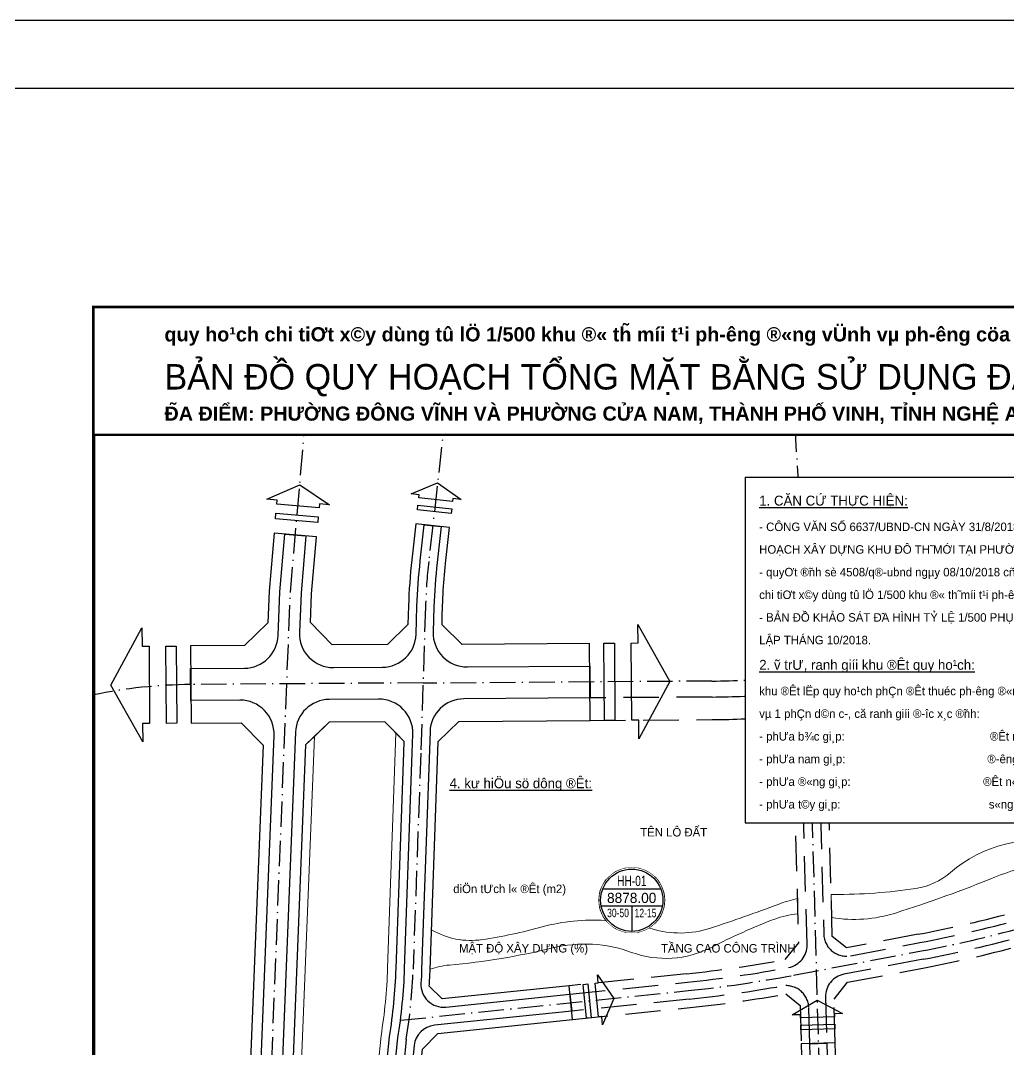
# Model space of a CAD drawing. Header units: metres. Extents: x 551291 to 569219, y 2064429 to 2066248.
# Drawn here: x 552158.8 to 552507.6, y 2065847.8 to 2066211.2 of the extents above; entities that cross this region are included whole.
import ezdxf
from ezdxf.enums import TextEntityAlignment as Align

# ---------------------------------------------------------------- set-up
doc = ezdxf.new("R2010")
doc.units = ezdxf.units.M
for name, pattern in [('ACAD_ISO10W100', [18.5, 12, -3, 0.5, -3]), ('DOT', [0.25, 0, -0.25]), ('HIDDEN', [0.375, 0.25, -0.125])]:
    doc.linetypes.add(name, pattern=pattern)
doc.layers.add('datKeSog', color=251, linetype='CONTINUOUS', lineweight=13)
doc.layers.add('datMatNc', color=150, linetype='CONTINUOUS', lineweight=13)
for name, color, linetype in [('ghi_chu', 7, 'CONTINUOUS'), ('Khung ban ve', 7, 'CONTINUOUS'), ('KTEN', 7, 'CONTINUOUS'), ('LogDg', 7, 'CONTINUOUS'), ('LogDg phu', 7, 'CONTINUOUS'), ('SOLO', 7, 'CONTINUOUS'), ('TimDg', 222, 'CONTINUOUS'), ('ViaHeS', 32, 'CONTINUOUS'), ('ViaHeSphu', 32, 'CONTINUOUS')]:
    doc.layers.add(name, color=color, linetype=linetype)
doc.styles.add('ARIALB', font='', dxfattribs={"width": 0.75})
doc.styles.add('avantH', font='', dxfattribs={"height": 10})
doc.styles.add('avh', font='')
doc.styles.add('VnBlackH', font='')
doc.styles.get('ARIALB').set_extended_font_data('.VnArialH', bold=True)
doc.styles.get('avantH').set_extended_font_data('.VnAvantH')
doc.styles.get('avh').set_extended_font_data('.VnAvantH')
doc.styles.get('VnBlackH').set_extended_font_data('.VnBlackH')

# ---------------------------------------------------------------- blocks, each defined once
blk = doc.blocks.new('text tieu de')
at = {"color": 5}
blk.add_wipeout([(0, 0), (572.79, 0), (572.79, -45), (0, -45)], dxfattribs=at).dxf.layer = 'KTEN'
at = {"layer": 'KTEN', "const_width": 0.75, "flags": 128}
blk.add_lwpolyline([(0, 0), (572.79, 0), (572.79, -45), (0, -45)], close=True, dxfattribs=at)
at = {"layer": 'KTEN', "linetype": 'Continuous', "ltscale": 15, "style": 'ARIALB'}
for s, p in [('quy ho¹ch chi tiƠt x©y dùng tû lÖ 1/500 khu ®« th̃ míi t¹i ph\xadêng ®«ng vÜnh vµ ph\xadêng cöa nam, tp. vinh, tØnh nghÖ an', (25, -12)), ('®̃a ®iÓm: ph\xadêng ®«ng vÜnh vµ ph\xadêng cöa nam, thµnh phè vinh, tØnh nghÖ an', (25, -40))]:
    blk.add_text(s, height=5, rotation=360, dxfattribs=at).set_placement(p)
at = {"layer": 'KTEN', "color": 5, "style": 'VnBlackH'}
blk.add_attdef('BD', (25, -29), '', height=9, dxfattribs=at)
blk = doc.blocks.new('ghi_Eu1')
at = {"color": 32}
blk.add_wipeout([(0, 0), (240, 0), (240, -87), (230, -122), (0, -122)], dxfattribs=at).dxf.layer = 'ghi_chu'
at = {"layer": 'ghi_chu'}
for p, q in [((0, 0), (0, -122)), ((0, 0), (240, 0)), ((230, -87), (240, -87)), ((230, -87), (230, -122))]:
    blk.add_line(p, q, dxfattribs=at)
blk.add_lwpolyline([(0, -122), (230, -122), (240, -87), (240, 0)], dxfattribs=at)
at = {"layer": 'ghi_chu', "lineweight": -2, "style": 'avantH'}
for s, height, p in [('%%U1. c¨n cø thùc hiÖn:', 3.5, (5, -10)), ('- c«ng v¨n sè 6637/UBND-CN ngµy 31/8/2018 cña ubnd tØnh nghÖ an v̉ viÖc tæ chøc triÓn khai lËp quy', 3, (5, -19)), ('ho¹ch x©y dùng khu ®« th̃ míi t¹i ph\xadêng ®«ng vÜnh vµ ph\xadêng cöa nam, thµnh phè vinh.', 3, (5, -27)), ('- quyƠt ®̃nh sè 4508/q®-ubnd ngµy 08/10/2018 cña ubnd tØnh nghÖ an v/v phª duyÖt nhiÖm vô quy ho¹ch', 3, (5, -35)), ('chi tiƠt x©y dùng tû lÖ 1/500 khu ®« th̃ míi t¹i ph\xadêng ®«ng vÜnh vµ ph\xadêng cöa nam, thµnh phè vinh.', 3, (5, -43)), ('- b¶n ®å kh¶o s¸t ®̃a h×nh tû lÖ 1/500 phôc vô lËp quy ho¹ch do C¤NG TY cp t\xad vÊn x©y dùng nacico', 3, (5, -51)), ('lËp th¸ng 10/2018.', 3, (5, -59)), ('lËp th¸ng 10/2018.', 3, (5, -59)), ('%%U2. ṽ trƯ, ranh giíi khu ®Êt quy ho¹ch:', 3.5, (5, -68)), ('khu ®Êt lËp quy ho¹ch phÇn ®Êt thuéc ph\xadêng ®«ng vÜnh vµ ph\xadêng cöa nam (chñ yƠu lµ ®Êt ruéng', 3, (5, -77)), ('vµ 1 phÇn d©n c\xad, că ranh giíi ®\xadîc x¸c ®̃nh:', 3, (5, -85)), ('- phƯa b¾c gi¸p:                                              ®Êt n«ng nghiÖp (dù ¸n khu nhµ ë míi);', 3, (5, -93)), ('- phƯa nam gi¸p:                                             ®\xadêng quy ho¹ch (trÇn nguyªn h·n kĐo dµi);', 3, (5, -101)), ('- phƯa ®«ng gi¸p:                                          ®Êt n«ng nghiÖp, khu d©n c\xad hiÖn h÷u ph\xadêng ®«ng vÜnh;', 3, (5, -109)), ('- phƯa t©y gi¸p:                                               s«ng kÎ gai (ph\xadêng cöa nam);', 3, (5, -117))]:
    blk.add_text(s, height=height, dxfattribs=at).set_placement(p)
blk = doc.blocks.new('sl')
at = {"layer": 'ghi_chu', "color": 158}
blk.add_circle((0, 0), 5.75, dxfattribs=at)
at = {"color": 158, "linetype": 'DOT'}
blk.add_wipeout([(0, 5.75), (0.97, 5.67), (1.86, 5.44), (2.47, 5.19), (3.13, 4.82), (3.79, 4.32), (4.43, 3.67), (4.91, 2.99), (5.2, 2.45), (5.53, 1.57), (5.7, 0.77), (5.75, 0), (5.69, -0.85), (5.5, -1.69), (5.23, -2.38), (4.83, -3.13), (4.38, -3.72), (3.93, -4.2), (2.99, -4.91), (2.42, -5.22), (1.54, -5.54), (0.63, -5.72), (0, -5.75), (-0.86, -5.69), (-1.59, -5.52), (-2.41, -5.22), (-3.14, -4.82), (-3.72, -4.39), (-4.31, -3.8), (-4.85, -3.09), (-5.21, -2.43), (-5.52, -1.6), (-5.69, -0.85), (-5.75, 0), (-5.66, 1.01), (-5.49, 1.72), (-5.12, 2.62), (-4.44, 3.66), (-3.55, 4.52), (-2.72, 5.07), (-1.72, 5.49), (-0.8, 5.69)], dxfattribs=at).dxf.layer = 'ghi_chu'
at = {"layer": 'ghi_chu', "color": 32}
for points in [[(-5.12, 2), (5.12, 2)], [(-5.41, -1), (5.41, -1)], [(0, -1), (0, -5.5)]]:
    blk.add_lwpolyline(points, dxfattribs=at)
at = {"layer": 'ghi_chu'}
blk.add_circle((0, 0), 5.5, dxfattribs=at)
at = {"layer": 'ghi_chu', "style": 'avh'}
for tag, height, p in [('SOLO', 1.25, (0, 2.51)), ('DT', 1.5, (-0.01, -0.49))]:
    blk.add_attdef(tag, text='', height=height, dxfattribs=at).set_placement(p, align=Align.CENTER)
blk.add_attdef('MD', text='', height=1.25, dxfattribs=at).set_placement((-0.5, -3), align=Align.RIGHT)
blk.add_attdef('TC', (0.5, -3.02), '', height=1.25, dxfattribs=at)

msp = doc.modelspace()

# ---------------------------------------------------------------- linework, layer by layer
at = {"layer": 'datKeSog'}
msp.add_lwpolyline([(552283.846, 2065801.522), (552289.009, 2065852.24, 0.0312673), (552291.375, 2065876.364), (552294.066, 2065952.676), (552294.193, 2065956.614), (552291.288, 2065959.593), (552291.068, 2065952.778), (552288.377, 2065876.47, -0.0313826), (552286.033, 2065852.632), (552280.871, 2065801.917)], format="xyb", dxfattribs=at)
msp.add_lwpolyline([(552262.526, 2065958.385), (552259.404, 2065955.362), (552250.511, 2065731.967, 0.1449785), (552263.416, 2065681.039), (552347.894, 2065538.86, -0.1207993), (552373.506, 2065443.415), (552375.182, 2065366.274), (552378.23, 2065364.089), (552376.505, 2065443.48, 0.1208601), (552350.499, 2065540.349), (552265.995, 2065682.571, -0.1449785), (552253.509, 2065731.848)], format="xyb", close=True, dxfattribs=at)
at = {"layer": 'datMatNc'}
for points in [[(552553.413, 2065996.116), (552561.469, 2065998.208, 0.0627507), (552562.291, 2065988.481, 0.1634235), (552571.121, 2065971.283, -0.3130467), (552578.19, 2065934.833, -0.2136822), (552560.838, 2065919.161, -0.0770714), (552533.182, 2065914.707, 0.0951689), (552502.958, 2065908.719, -0.0192916), (552467.714, 2065895.981, -0.1190861), (552445.198, 2065894.376), (552444.973, 2065902.549, -0.003897), (552445.823, 2065902.551, 0.0383974), (552474.83, 2065904.634, 0.142533), (552487.115, 2065910.293, -0.2423267), (552528.31, 2065920.342, 0.1186537), (552542.894, 2065920.342, 0.1994624), (552549.48, 2065925.144, 0.1602562), (552550.988, 2065931.608, -0.279348), (552561.945, 2065953.932, 0.4906658), (552562.978, 2065965.54, -0.1320245), (552554.939, 2065978.334, -0.1173492)], [(552394.262, 2065387.7), (552379.46, 2065513.377, 0.11987), (552355.583, 2065577.623), (552308.832, 2065646.779), (552295.734, 2065670.375, -0.0394083), (552286.98, 2065689.563), (552282.065, 2065703.062, -0.128574), (552275.737, 2065770.561), (552280.871, 2065801.917), (552286.033, 2065852.632, 0.0313826), (552288.377, 2065876.47), (552291.068, 2065952.778), (552291.288, 2065959.593), (552287.42, 2065963.559), (552267.722, 2065963.414), (552262.526, 2065958.385), (552253.509, 2065731.848, 0.1449785), (552265.995, 2065682.571), (552350.499, 2065540.349, -0.1208601), (552376.505, 2065443.48), (552378.23, 2065364.089), (552382.986, 2065360.682), (552394.081, 2065364.181), (552397.233, 2065369.292)], [(552433.009, 2065901.091), (552433.158, 2065895.667, 0.0715417), (552425.036, 2065893.832, 0.0273755), (552402.692, 2065883.857, -0.2089684), (552374.518, 2065882.091, 0.1483418), (552346.569, 2065883.626, -0.0380666), (552310.161, 2065877.617, 0.0645071), (552303.374, 2065876.126), (552303.865, 2065890.051, 0.1719914), (552321.743, 2065886.58, 0.0299001), (552342.885, 2065891.056, -0.082587), (552365.23, 2065893.38, -0.0587274), (552381.726, 2065890.404, 0.1540769), (552402.325, 2065890.609, 0.0112594), (552426.302, 2065899.043, -0.0321768)]]:
    msp.add_lwpolyline(points, format="xyb", close=True, dxfattribs=at)
at = {"layer": 'Khung ban ve', "const_width": 1.2}
msp.add_lwpolyline([(552184.57, 2066109.888), (553434.57, 2066109.888), (553434.57, 2065299.888), (552184.57, 2065299.888)], close=True, dxfattribs=at)
at = {"layer": 'LogDg', "ltscale": 0.75, "elevation": 0}
for points in [[(552249.316, 2066041.799), (552245.75, 2066042.107), (552257.349, 2066047.265), (552267.858, 2066040.198), (552264.291, 2066040.507), (552264.174, 2066039.148), (552249.199, 2066040.44)], [(552263.702, 2066033.863), (552248.758, 2066035.154), (552248.903, 2066037.193), (552263.878, 2066035.901)]]:
    msp.add_lwpolyline(points, close=True, dxfattribs=at)
at = {"layer": 'LogDg', "ltscale": 0.75}
for points in [[(552299.481, 2066043.734), (552296.636, 2066044.053), (552306.017, 2066047.941), (552314.277, 2066042.075), (552311.431, 2066042.394), (552311.31, 2066041.31), (552299.36, 2066042.65)], [(552310.824, 2066037.093), (552298.899, 2066038.431), (552299.057, 2066040.059), (552311.006, 2066038.719)], [(552201.846, 2065962.902), (552201.893, 2065956.399), (552190.596, 2065976.504), (552201.594, 2065996.711), (552201.642, 2065990.208), (552204.12, 2065990.227), (552204.323, 2065962.92)], [(552376.816, 2065991.362), (552376.768, 2065997.865), (552388.065, 2065977.761), (552377.067, 2065957.554), (552377.019, 2065964.057), (552374.542, 2065964.039), (552374.339, 2065991.344)], [(552213.76, 2065990.269), (552213.96, 2065963.019), (552210.247, 2065962.936), (552210.044, 2065990.242)], [(552364.902, 2065963.996), (552364.702, 2065991.245), (552368.415, 2065991.329), (552368.618, 2065964.023)], [(552362.717, 2065871.333), (552362.424, 2065874.181), (552368.219, 2065865.842), (552364.245, 2065856.523), (552363.951, 2065859.371), (552362.866, 2065859.26), (552361.632, 2065871.221)], [(552358.642, 2065858.837), (552357.412, 2065870.774), (552359.036, 2065870.966), (552360.27, 2065859.004)], [(552434.123, 2065860.072), (552431.261, 2065859.993), (552440.012, 2065865.145), (552449.006, 2065860.482), (552446.144, 2065860.403), (552446.174, 2065859.313), (552434.153, 2065858.981)], [(552446.278, 2065855.069), (552434.282, 2065854.739), (552434.213, 2065856.373), (552446.233, 2065856.705)]]:
    msp.add_lwpolyline(points, close=True, dxfattribs=at)
at = {"layer": 'LogDg'}
for points in [[(552239.27, 2065732.415), (552248.278, 2065958.706, 0.4280878), (552236.199, 2065971.183), (552218.901, 2065971.056), (552218.818, 2065982.306), (552237.779, 2065982.445, 0.4004741), (552249.681, 2065993.968), (552250.295, 2066009.38), (552252.063, 2066029.85), (552259.535, 2066029.204), (552257.782, 2066008.908), (552257.234, 2065995.154, 0.4253446), (552269.202, 2065982.677), (552286.51, 2065982.804, 0.402651), (552298.416, 2065994.416), (552298.736, 2066004.334, -0.0198666), (552299.896, 2066020.418), (552301.323, 2066033.128), (552307.285, 2066032.459), (552305.859, 2066019.749, 0.0198666), (552304.733, 2066004.141), (552304.447, 2065995.278, 0.4258715), (552316.529, 2065982.891), (552359.761, 2065983.209), (552359.843, 2065971.959), (552315.236, 2065971.631, 0.4017886), (552303.332, 2065960.054), (552300.369, 2065876.047, -0.0059836), (552300.14, 2065871.194, 0.4624624), (552308.946, 2065862.763), (552352.746, 2065867.277), (552353.361, 2065861.308), (552304.881, 2065856.312, 0.3556127), (552297.742, 2065849.165), (552294.33, 2065815.638, 0.4753477)], [(552267.733, 2065971.415, 0.4004741), (552255.831, 2065959.893), (552246.764, 2065732.116, 0.1449785)], [(552286.822, 2065801.127), (552291.984, 2065851.849, 0.0311548), (552294.373, 2065876.259), (552297.065, 2065952.575), (552297.277, 2065959.157, 0.4258715), (552285.195, 2065971.544), (552267.733, 2065971.415)], [(552437.985, 2065829.217), (552437.418, 2065849.824), (552443.416, 2065849.989), (552443.888, 2065832.828, 0.4619163)]]:
    msp.add_lwpolyline(points, format="xyb", dxfattribs=at)
at = {"layer": 'LogDg phu', "linetype": 'HIDDEN', "ltscale": 50}
for points in [[(552601.061, 2065926.808), (552579.74, 2066003.104, 0.408804), (552570.024, 2066008.694), (552446.144, 2065976.533, 0.3493167), (552440.158, 2065968.57), (552442.357, 2065888.52, 0.4619163), (552451.846, 2065880.88), (552476.287, 2065885.518, 0.0205674), (552511.448, 2065893.702), (552595.489, 2065916.944, 0.4150041), (552601.061, 2065926.808)], [(552352.746, 2065867.277), (552394.217, 2065871.551, 0.0205589), (552429.931, 2065876.722, 0.368816), (552436.457, 2065884.805), (552434.239, 2065965.532, 0.4301738), (552425.589, 2065973.286, -0.0185776), (552402.909, 2065972.276), (552359.843, 2065971.959)], [(552611.154, 2065890.694), (552606.983, 2065905.619, 0.4134234), (552597.145, 2065911.177), (552513.047, 2065887.919, -0.0205674), (552477.406, 2065879.623), (552449.475, 2065874.323, 0.3680674), (552442.97, 2065866.243), (552443.416, 2065849.989)], [(552427.661, 2065870.207, -0.0186318), (552394.832, 2065865.582), (552353.361, 2065861.308)], [(552437.418, 2065849.824), (552437.069, 2065862.552, 0.4587829), (552427.661, 2065870.207)]]:
    msp.add_lwpolyline(points, format="xyb", dxfattribs=at)
at = {"layer": 'TimDg', "linetype": 'ACAD_ISO10W100', "ltscale": 0.75}
for p, q in [((552402.867, 2065977.901), (552300.86, 2065977.151)), ((552436.844, 2065979.93), (552427.354, 2065979.082))]:
    msp.add_line(p, q, dxfattribs=at)
at = {"layer": 'TimDg', "linetype": 'ACAD_ISO10W100', "ltscale": 0.75, "elevation": 0}
msp.add_lwpolyline([(552374.094, 2065299.888, -0.0475184), (552368.309, 2065337.373), (552366.007, 2065443.252, 0.1206413), (552341.381, 2065535.138), (552256.968, 2065677.208, -0.1449785), (552243.017, 2065732.266), (552254.038, 2066009.144), (552262.742, 2066109.888)], format="xyb", dxfattribs=at)
at = {"layer": 'TimDg', "linetype": 'ACAD_ISO10W100', "ltscale": 0.75}
for points in [[(552315.361, 2066109.888), (552308.962, 2066074.31), (552302.878, 2066020.083, 0.0198666), (552301.735, 2066004.238), (552300.063, 2065952.474), (552297.371, 2065876.153, -0.0310447), (552294.96, 2065851.458), (552289.797, 2065800.733), (552284.619, 2065769.107, 0.128574), (552290.522, 2065706.142), (552295.437, 2065692.643, 0.0394083), (552303.603, 2065674.744), (552316.51, 2065651.492), (552363.039, 2065582.663, -0.11987), (552388.399, 2065514.429), (552403.178, 2065388.943), (552409.295, 2065351.034)], [(552426.475, 2066109.888, -0.0354259), (552432.104, 2066067.805), (552436.269, 2066000.877), (552441.327, 2065816.796)], [(552300.864, 2065977.284), (552218.86, 2065976.681, 0.0493816), (552184.57, 2065973.031, 0.0493816)], [(552292.889, 2065858.092), (552394.525, 2065868.566, 0.0212183), (552431.628, 2065873.989), (552476.846, 2065882.571, 0.0205674), (552512.248, 2065890.811), (552609.811, 2065917.792), (552609.795, 2065917.788)]]:
    msp.add_lwpolyline(points, format="xyb", dxfattribs=at)
msp.add_lwpolyline([(552581.92, 2066017.593), (552436.844, 2065979.93)], dxfattribs=at)
msp.add_arc((552400.661, 2066277.892), 300, 270.42128, 275.10458, dxfattribs=at)
at = {"layer": 'ViaHeS', "elevation": 0}
msp.add_lwpolyline([(552297.509, 2065817.247), (552300.633, 2065847.936), (552306.113, 2065853.423), (552353.668, 2065858.324), (552352.438, 2065870.261), (552307.675, 2065865.648), (552303.08, 2065870.121, 0.0070725), (552303.367, 2065875.941), (552306.211, 2065956.571), (552313.458, 2065963.618), (552359.902, 2065963.959), (552359.702, 2065991.209), (552314.703, 2065990.878), (552307.63, 2065997.825, -0.0278861), (552308.84, 2066019.414), (552310.266, 2066032.124), (552298.341, 2066033.462), (552296.915, 2066020.752, 0.0198666), (552295.738, 2066004.431), (552295.526, 2065997.865), (552288.3, 2065990.817), (552268.807, 2065990.674), (552261.125, 2065998.609), (552261.526, 2066008.672), (552263.272, 2066028.881), (552248.327, 2066030.172), (552246.551, 2066009.616), (552246.109, 2065998.499), (552237.791, 2065990.446), (552218.76, 2065990.306), (552218.96, 2065963.056), (552236.706, 2065963.186), (552244.387, 2065955.251), (552235.523, 2065732.564, 0.1449785)], format="xyb", dxfattribs=at)
at = {"layer": 'ViaHeS'}
msp.add_lwpolyline([(552267.722, 2065963.414), (552259.404, 2065955.362), (552250.511, 2065731.967, 0.1449785), (552263.416, 2065681.039), (552347.894, 2065538.86, -0.1207993), (552373.506, 2065443.415), (552375.182, 2065366.274), (552382.986, 2065360.682), (552394.081, 2065364.181), (552399.641, 2065373.197), (552397.234, 2065388.114), (552382.44, 2065513.727, 0.11987), (552358.068, 2065579.303), (552311.392, 2065648.35), (552298.357, 2065671.831, -0.0394083), (552289.799, 2065690.59), (552284.884, 2065704.089, -0.128574), (552278.698, 2065770.077), (552283.846, 2065801.522), (552289.009, 2065852.24, 0.0312673), (552291.375, 2065876.364), (552294.066, 2065952.676), (552294.193, 2065956.614), (552287.42, 2065963.559)], format="xyb", close=True, dxfattribs=at)
at = {"layer": 'ViaHeS', "elevation": 0}
msp.add_lwpolyline([(552446.827, 2065835.077), (552446.415, 2065850.071), (552434.42, 2065849.741), (552434.884, 2065832.839)], dxfattribs=at)
at = {"layer": 'ViaHeSphu', "linetype": 'HIDDEN', "ltscale": 50}
msp.add_lwpolyline([(552569.131, 2066000.197), (552575.317, 2065996.638), (552581.389, 2065974.909), (552595.284, 2065925.188), (552591.811, 2065919.039), (552510.648, 2065896.593, -0.0205674), (552475.727, 2065888.465), (552450.43, 2065883.664), (552445.38, 2065887.73), (552443.326, 2065962.502), (552448.028, 2065968.757)], format="xyb", close=True, dxfattribs=at)
for points in [[(552359.902, 2065963.959), (552402.967, 2065964.276, 0.0185854), (552426.252, 2065965.313), (552431.369, 2065960.763), (552433.438, 2065885.475), (552428.664, 2065879.538, -0.0201414), (552393.91, 2065874.535), (552352.438, 2065870.261)], [(552446.415, 2065850.071), (552445.989, 2065865.583), (552450.764, 2065871.514), (552477.965, 2065876.676, 0.0205674), (552513.847, 2065885.028), (552595.041, 2065907.482), (552601.205, 2065903.999), (552605.375, 2065889.079)], [(552353.668, 2065858.324), (552395.14, 2065862.598, 0.0190878), (552428.994, 2065867.399), (552434.047, 2065863.318), (552434.42, 2065849.741)]]:
    msp.add_lwpolyline(points, format="xyb", dxfattribs=at)

# ---------------------------------------------------------------- texts
at = {"layer": 'ghi_chu', "lineweight": -2, "style": 'avantH'}
for s, height, p in [('%%U4. kư hiÖu sö dông ®Êt:', 3.5, (552310.237, 2065940.06)), ('tªn l« ®Êt', 3, (552377.556, 2065923.009)), ('diÖn tƯch l« ®Êt (m2)', 3, (552311.541, 2065903.015)), ('mËt ®é x©y dùng (%%%)', 3, (552313.58, 2065882.02))]:
    msp.add_text(s, height=height, dxfattribs=at).set_placement(p)
msp.add_text('tÇng cao c«ng tr×nh', height=3, dxfattribs=at).set_placement((552432.379, 2065882.02), align=Align.RIGHT)

# ---------------------------------------------------------------- next in the draw order: block references
at = {"layer": 'ghi_chu'}
msp.add_blockref('ghi_Eu1', (552414.57, 2066049.888), dxfattribs=at)
ref = msp.add_blockref('sl', (552374.57, 2065900.509), dxfattribs=dict(at, xscale=2, yscale=2, zscale=2))
ref.add_attrib('DT', '8878.00', dxfattribs={"height": 3.6, "style": 'avh'}).set_placement((552374.541, 2065899.52), align=Align.CENTER)
ref.add_attrib('MD', '30-50', dxfattribs={"height": 3, "style": 'avh', "width": 0.75}).set_placement((552373.567, 2065894.516), align=Align.RIGHT)
ref.add_attrib('TC', '12-15', (552375.57, 2065894.469), dxfattribs={"height": 3, "style": 'avh', "width": 0.75})
ref.add_attrib('SOLO', 'hh-01', dxfattribs={"height": 3.6, "style": 'avh', "width": 0.75}).set_placement((552374.57, 2065905.52), align=Align.CENTER)
at = {"layer": 'KTEN'}
msp.add_blockref('text tieu de', (552184.57, 2066109.888), dxfattribs=at).add_auto_attribs({'BD': 'b¶n ®å quy ho¹ch tæng mÆt b»ng sö dông ®Êt'})

# ---------------------------------------------------------------- next in the draw order: linework, layer by layer
at = {"layer": 'SOLO', "linetype": 'Continuous'}
for points in [[(551291.35, 2064429.202), (553811.35, 2064429.202), (553811.35, 2066211.202), (551291.35, 2066211.202)], [(551315.35, 2064453.202), (553787.35, 2064453.202), (553787.35, 2066187.202), (551315.35, 2066187.202)]]:
    msp.add_lwpolyline(points, close=True, dxfattribs=at)

doc.saveas('drawing.dxf')
